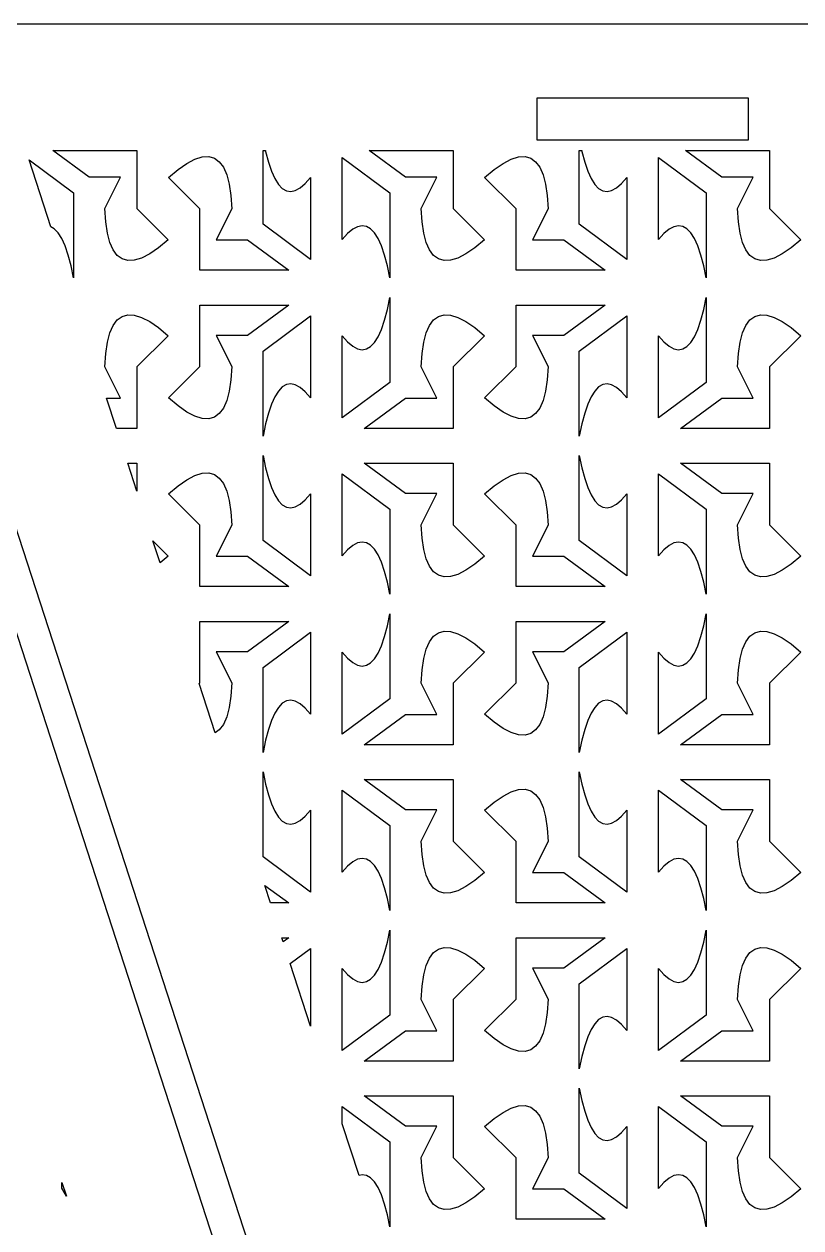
# Model space of a CAD drawing. Header units: metres. Extents: x 20 to 1108, y 20 to 251.
# Drawn here: x 427.1 to 500.8, y 136.7 to 250.8 of the extents above; entities that cross this region are included whole.
import ezdxf

# ---------------------------------------------------------------- set-up
doc = ezdxf.new("R2010")
doc.units = ezdxf.units.M

msp = doc.modelspace()

# ---------------------------------------------------------------- linework, layer by layer
for p, q in [((482.617, 20), (407.617, 250.826)), ((560.772, 250.826), (410.772, 250.826)), ((410.772, 250.826), (485.772, 20.0001)), ((475.772, 239.826), (475.772, 243.826)), ((475.772, 243.826), (495.772, 243.826)), ((495.772, 243.826), (495.772, 239.826)), ((495.772, 239.826), (475.772, 239.826)), ((433.273, 236.302), (429.827, 238.826)), ((429.827, 238.826), (437.786, 238.826)), ((437.786, 238.826), (437.786, 233.338)), ((449.755, 231.835), (449.755, 238.826)), ((449.755, 238.826), (449.979, 238.826)), ((449.979, 238.826), (449.995, 238.753)), ((449.995, 238.753), (450.264, 237.734)), ((463.273, 236.302), (459.827, 238.826)), ((459.827, 238.826), (467.786, 238.826)), ((467.786, 238.826), (467.786, 233.338)), ((479.755, 231.835), (479.755, 238.826)), ((479.755, 238.826), (479.979, 238.826)), ((479.979, 238.826), (479.995, 238.753)), ((479.995, 238.753), (480.264, 237.734)), ((493.272, 236.302), (489.827, 238.826)), ((489.827, 238.826), (497.786, 238.826)), ((497.786, 238.826), (497.786, 233.338)), ((429.635, 231.605), (427.577, 237.941)), ((427.577, 237.941), (431.788, 234.818)), ((441.694, 237.035), (442.537, 237.616)), ((442.537, 237.616), (443.305, 238.013)), ((443.305, 238.013), (443.996, 238.226)), ((443.996, 238.226), (444.611, 238.255)), ((444.611, 238.255), (445.15, 238.101)), ((445.15, 238.101), (445.613, 237.763)), ((445.613, 237.763), (445.999, 237.241)), ((450.264, 237.734), (450.557, 236.871)), ((457.278, 230.388), (457.278, 238.161)), ((457.278, 238.161), (461.788, 234.818)), ((471.694, 237.035), (472.537, 237.616)), ((472.537, 237.616), (473.305, 238.013)), ((473.305, 238.013), (473.996, 238.226)), ((473.996, 238.226), (474.611, 238.255)), ((474.611, 238.255), (475.15, 238.101)), ((475.15, 238.101), (475.613, 237.763)), ((475.613, 237.763), (475.999, 237.241)), ((480.264, 237.734), (480.557, 236.871)), ((487.278, 230.388), (487.278, 238.161)), ((487.278, 238.161), (491.788, 234.818)), ((440.777, 236.273), (441.694, 237.035)), ((445.999, 237.241), (446.311, 236.535)), ((446.311, 236.535), (446.546, 235.645)), ((450.557, 236.871), (450.874, 236.168)), ((470.777, 236.273), (471.694, 237.035)), ((475.999, 237.241), (476.311, 236.535)), ((476.311, 236.535), (476.546, 235.645)), ((480.557, 236.871), (480.874, 236.168)), ((436.237, 236.302), (433.273, 236.302)), ((434.754, 233.339), (436.237, 236.302)), ((443.758, 233.315), (440.777, 236.273)), ((446.546, 235.645), (446.705, 234.571)), ((450.874, 236.168), (451.215, 235.624)), ((451.215, 235.624), (451.58, 235.238)), ((451.58, 235.238), (451.97, 235.013)), ((452.82, 235.039), (453.281, 235.29)), ((453.281, 235.29), (453.764, 235.701)), ((453.764, 235.701), (454.266, 236.265)), ((454.266, 236.265), (454.266, 228.491)), ((466.237, 236.302), (463.273, 236.302)), ((464.754, 233.339), (466.237, 236.302)), ((473.758, 233.315), (470.777, 236.273)), ((476.546, 235.645), (476.705, 234.571)), ((480.874, 236.168), (481.215, 235.624)), ((481.215, 235.624), (481.58, 235.238)), ((481.58, 235.238), (481.97, 235.013)), ((482.82, 235.039), (483.281, 235.29)), ((483.281, 235.29), (483.764, 235.701)), ((483.764, 235.701), (484.266, 236.265)), ((484.266, 236.265), (484.266, 228.491)), ((496.237, 236.302), (493.272, 236.302)), ((494.754, 233.339), (496.237, 236.302)), ((431.788, 234.818), (431.788, 226.748)), ((446.705, 234.571), (446.789, 233.314)), ((451.97, 235.013), (452.382, 234.945)), ((452.382, 234.945), (452.82, 235.039)), ((461.788, 234.818), (461.788, 226.748)), ((476.705, 234.571), (476.789, 233.314)), ((481.97, 235.013), (482.382, 234.945)), ((482.382, 234.945), (482.82, 235.039)), ((491.788, 234.818), (491.788, 226.748)), ((434.838, 232.081), (434.754, 233.339)), ((437.786, 233.338), (440.767, 230.38)), ((443.758, 227.476), (443.758, 233.315)), ((446.789, 233.314), (445.307, 230.351)), ((464.838, 232.081), (464.754, 233.339)), ((467.786, 233.338), (470.767, 230.38)), ((473.758, 227.476), (473.758, 233.315)), ((476.789, 233.314), (475.307, 230.351)), ((494.838, 232.081), (494.754, 233.339)), ((497.786, 233.338), (500.767, 230.38)), ((434.997, 231.008), (434.838, 232.081)), ((454.266, 228.491), (449.755, 231.835)), ((464.997, 231.008), (464.838, 232.081)), ((484.266, 228.491), (479.755, 231.835)), ((494.997, 231.008), (494.838, 232.081)), ((429.963, 231.414), (429.635, 231.605)), ((430.329, 231.028), (429.963, 231.414)), ((430.669, 230.484), (430.329, 231.028)), ((435.233, 230.117), (434.997, 231.008)), ((457.78, 230.951), (457.278, 230.388)), ((458.263, 231.362), (457.78, 230.951)), ((458.724, 231.613), (458.263, 231.362)), ((459.162, 231.707), (458.724, 231.613)), ((459.574, 231.64), (459.162, 231.707)), ((459.963, 231.414), (459.574, 231.64)), ((460.329, 231.028), (459.963, 231.414)), ((460.669, 230.484), (460.329, 231.028)), ((465.233, 230.117), (464.997, 231.008)), ((487.78, 230.951), (487.278, 230.388)), ((488.263, 231.362), (487.78, 230.951)), ((488.724, 231.613), (488.263, 231.362)), ((489.162, 231.707), (488.724, 231.613)), ((489.574, 231.64), (489.162, 231.707)), ((489.963, 231.414), (489.574, 231.64)), ((490.329, 231.028), (489.963, 231.414)), ((490.669, 230.484), (490.329, 231.028)), ((495.233, 230.117), (494.997, 231.008)), ((430.987, 229.781), (430.669, 230.484)), ((431.28, 228.919), (430.987, 229.781)), ((435.544, 229.411), (435.233, 230.117)), ((439.85, 229.617), (439.007, 229.036)), ((440.767, 230.38), (439.85, 229.617)), ((445.307, 230.351), (448.271, 230.351)), ((448.271, 230.351), (452.197, 227.476)), ((460.987, 229.781), (460.669, 230.484)), ((461.28, 228.919), (460.987, 229.781)), ((465.544, 229.411), (465.233, 230.117)), ((469.85, 229.617), (469.007, 229.036)), ((470.767, 230.38), (469.85, 229.617)), ((475.307, 230.351), (478.272, 230.351)), ((478.272, 230.351), (482.197, 227.476)), ((490.987, 229.781), (490.669, 230.484)), ((491.28, 228.919), (490.987, 229.781)), ((495.544, 229.411), (495.233, 230.117)), ((499.85, 229.617), (499.007, 229.036)), ((500.767, 230.38), (499.85, 229.617)), ((431.549, 227.9), (431.28, 228.919)), ((435.931, 228.89), (435.544, 229.411)), ((436.394, 228.552), (435.931, 228.89)), ((436.933, 228.398), (436.394, 228.552)), ((437.548, 228.427), (436.933, 228.398)), ((438.239, 228.64), (437.548, 228.427)), ((439.007, 229.036), (438.239, 228.64)), ((461.549, 227.9), (461.28, 228.919)), ((465.931, 228.89), (465.544, 229.411)), ((466.394, 228.552), (465.931, 228.89)), ((466.933, 228.398), (466.394, 228.552)), ((467.548, 228.427), (466.933, 228.398)), ((468.239, 228.64), (467.548, 228.427)), ((469.007, 229.036), (468.239, 228.64)), ((491.549, 227.9), (491.28, 228.919)), ((495.931, 228.89), (495.544, 229.411)), ((496.394, 228.552), (495.931, 228.89)), ((496.933, 228.398), (496.394, 228.552)), ((497.548, 228.427), (496.933, 228.398)), ((498.239, 228.64), (497.548, 228.427)), ((499.007, 229.036), (498.239, 228.64)), ((431.788, 226.748), (431.549, 227.9)), ((452.197, 227.476), (443.758, 227.476)), ((461.788, 226.748), (461.549, 227.9)), ((482.197, 227.476), (473.758, 227.476)), ((491.788, 226.748), (491.549, 227.9)), ((443.758, 218.338), (443.758, 224.177)), ((443.758, 224.177), (452.197, 224.177)), ((452.197, 224.177), (448.271, 221.302)), ((461.549, 223.753), (461.788, 224.903)), ((461.788, 224.903), (461.788, 216.835)), ((473.758, 218.338), (473.758, 224.177)), ((473.758, 224.177), (482.197, 224.177)), ((482.197, 224.177), (478.272, 221.302)), ((491.549, 223.753), (491.788, 224.903)), ((491.788, 224.903), (491.788, 216.835)), ((435.544, 222.241), (435.931, 222.763)), ((435.931, 222.763), (436.394, 223.101)), ((436.394, 223.101), (436.933, 223.255)), ((436.933, 223.255), (437.548, 223.226)), ((437.548, 223.226), (438.239, 223.013)), ((438.239, 223.013), (439.007, 222.616)), ((449.755, 219.818), (454.266, 223.161)), ((454.266, 223.161), (454.266, 215.388)), ((460.987, 221.871), (461.28, 222.733)), ((461.28, 222.733), (461.549, 223.753)), ((465.544, 222.241), (465.931, 222.763)), ((465.931, 222.763), (466.394, 223.101)), ((466.394, 223.101), (466.933, 223.255)), ((466.933, 223.255), (467.548, 223.226)), ((467.548, 223.226), (468.239, 223.013)), ((468.239, 223.013), (469.007, 222.616)), ((479.755, 219.818), (484.266, 223.161)), ((484.266, 223.161), (484.266, 215.388)), ((490.987, 221.871), (491.28, 222.733)), ((491.28, 222.733), (491.549, 223.753)), ((495.544, 222.241), (495.931, 222.763)), ((495.931, 222.763), (496.394, 223.101)), ((496.394, 223.101), (496.933, 223.255)), ((496.933, 223.255), (497.548, 223.226)), ((497.548, 223.226), (498.239, 223.013)), ((498.239, 223.013), (499.007, 222.616)), ((434.997, 220.646), (435.233, 221.535)), ((435.233, 221.535), (435.544, 222.241)), ((439.007, 222.616), (439.85, 222.035)), ((439.85, 222.035), (440.767, 221.273)), ((460.669, 221.168), (460.987, 221.871)), ((464.997, 220.646), (465.233, 221.535)), ((465.233, 221.535), (465.544, 222.241)), ((469.007, 222.616), (469.85, 222.035)), ((469.85, 222.035), (470.767, 221.273)), ((490.669, 221.168), (490.987, 221.871)), ((494.997, 220.646), (495.233, 221.535)), ((495.233, 221.535), (495.544, 222.241)), ((499.007, 222.616), (499.85, 222.035)), ((499.85, 222.035), (500.767, 221.273)), ((434.838, 219.571), (434.997, 220.646)), ((440.767, 221.273), (437.786, 218.315)), ((448.271, 221.302), (445.307, 221.302)), ((445.307, 221.302), (446.789, 218.339)), ((457.278, 221.265), (457.78, 220.702)), ((457.278, 213.491), (457.278, 221.265)), ((457.78, 220.702), (458.263, 220.29)), ((459.963, 220.238), (460.329, 220.624)), ((460.329, 220.624), (460.669, 221.168)), ((464.838, 219.571), (464.997, 220.646)), ((470.767, 221.273), (467.786, 218.315)), ((478.272, 221.302), (475.307, 221.302)), ((475.307, 221.302), (476.789, 218.339)), ((487.278, 221.265), (487.78, 220.702)), ((487.278, 213.491), (487.278, 221.265)), ((487.78, 220.702), (488.263, 220.29)), ((489.963, 220.238), (490.329, 220.624)), ((490.329, 220.624), (490.669, 221.168)), ((494.838, 219.571), (494.997, 220.646)), ((500.767, 221.273), (497.786, 218.315)), ((434.754, 218.314), (434.838, 219.571)), ((449.755, 211.749), (449.755, 219.818)), ((458.263, 220.29), (458.724, 220.039)), ((458.724, 220.039), (459.162, 219.945)), ((459.162, 219.945), (459.574, 220.013)), ((459.574, 220.013), (459.963, 220.238)), ((464.754, 218.314), (464.838, 219.571)), ((479.755, 211.749), (479.755, 219.818)), ((488.263, 220.29), (488.724, 220.039)), ((488.724, 220.039), (489.162, 219.945)), ((489.162, 219.945), (489.574, 220.013)), ((489.574, 220.013), (489.963, 220.238)), ((494.754, 218.314), (494.838, 219.571)), ((436.237, 215.351), (434.754, 218.314)), ((437.786, 218.315), (437.786, 212.476)), ((440.777, 215.38), (443.758, 218.338)), ((446.789, 218.339), (446.705, 217.081)), ((466.237, 215.351), (464.754, 218.314)), ((467.786, 218.315), (467.786, 212.476)), ((470.777, 215.38), (473.758, 218.338)), ((476.789, 218.339), (476.705, 217.081)), ((496.237, 215.351), (494.754, 218.314)), ((497.786, 218.315), (497.786, 212.476)), ((446.705, 217.081), (446.546, 216.007)), ((476.705, 217.081), (476.546, 216.007)), ((446.546, 216.007), (446.311, 215.117)), ((451.215, 216.028), (450.874, 215.484)), ((451.58, 216.414), (451.215, 216.028)), ((451.97, 216.64), (451.58, 216.414)), ((452.382, 216.707), (451.97, 216.64)), ((452.82, 216.613), (452.382, 216.707)), ((453.281, 216.362), (452.82, 216.613)), ((453.764, 215.95), (453.281, 216.362)), ((454.266, 215.388), (453.764, 215.95)), ((461.788, 216.835), (457.278, 213.491)), ((476.546, 216.007), (476.311, 215.117)), ((481.215, 216.028), (480.874, 215.484)), ((481.58, 216.414), (481.215, 216.028)), ((481.97, 216.64), (481.58, 216.414)), ((482.382, 216.707), (481.97, 216.64)), ((482.82, 216.613), (482.382, 216.707)), ((483.281, 216.362), (482.82, 216.613)), ((483.764, 215.95), (483.281, 216.362)), ((484.266, 215.388), (483.764, 215.95)), ((491.788, 216.835), (487.278, 213.491)), ((435.85, 212.476), (434.916, 215.351)), ((434.916, 215.351), (436.237, 215.351)), ((441.694, 214.617), (440.777, 215.38)), ((446.311, 215.117), (445.999, 214.411)), ((450.557, 214.781), (450.264, 213.92)), ((450.874, 215.484), (450.557, 214.781)), ((459.347, 212.476), (463.273, 215.351)), ((463.273, 215.351), (466.237, 215.351)), ((471.694, 214.617), (470.777, 215.38)), ((476.311, 215.117), (475.999, 214.411)), ((480.557, 214.781), (480.264, 213.92)), ((480.874, 215.484), (480.557, 214.781)), ((489.347, 212.476), (493.272, 215.351)), ((493.272, 215.351), (496.237, 215.351)), ((442.537, 214.036), (441.694, 214.617)), ((443.305, 213.64), (442.537, 214.036)), ((443.996, 213.427), (443.305, 213.64)), ((445.15, 213.552), (444.611, 213.398)), ((445.613, 213.89), (445.15, 213.552)), ((445.999, 214.411), (445.613, 213.89)), ((450.264, 213.92), (449.995, 212.9)), ((472.537, 214.036), (471.694, 214.617)), ((473.305, 213.64), (472.537, 214.036)), ((473.996, 213.427), (473.305, 213.64)), ((475.15, 213.552), (474.611, 213.398)), ((475.613, 213.89), (475.15, 213.552)), ((475.999, 214.411), (475.613, 213.89)), ((480.264, 213.92), (479.995, 212.9)), ((437.786, 212.476), (435.85, 212.476)), ((444.611, 213.398), (443.996, 213.427)), ((449.995, 212.9), (449.755, 211.749)), ((467.786, 212.476), (459.347, 212.476)), ((474.611, 213.398), (473.996, 213.427)), ((479.995, 212.9), (479.755, 211.749)), ((497.786, 212.476), (489.347, 212.476)), ((436.922, 209.177), (437.786, 209.177)), ((437.786, 206.519), (436.922, 209.177)), ((437.786, 209.177), (437.786, 206.519)), ((449.755, 201.835), (449.755, 209.904)), ((449.755, 209.904), (449.995, 208.753)), ((463.273, 206.302), (459.347, 209.177)), ((459.347, 209.177), (467.786, 209.177)), ((467.786, 209.177), (467.786, 203.338)), ((479.755, 201.835), (479.755, 209.904)), ((479.755, 209.904), (479.995, 208.753)), ((493.272, 206.302), (489.347, 209.177)), ((489.347, 209.177), (497.786, 209.177)), ((497.786, 209.177), (497.786, 203.338)), ((442.537, 207.616), (443.305, 208.013)), ((443.305, 208.013), (443.996, 208.226)), ((443.996, 208.226), (444.611, 208.255)), ((444.611, 208.255), (445.15, 208.101)), ((445.15, 208.101), (445.613, 207.763)), ((449.995, 208.753), (450.264, 207.734)), ((457.278, 200.388), (457.278, 208.161)), ((457.278, 208.161), (461.788, 204.818)), ((472.537, 207.616), (473.305, 208.013)), ((473.305, 208.013), (473.996, 208.226)), ((473.996, 208.226), (474.611, 208.255)), ((474.611, 208.255), (475.15, 208.101)), ((475.15, 208.101), (475.613, 207.763)), ((479.995, 208.753), (480.264, 207.734)), ((487.278, 200.388), (487.278, 208.161)), ((487.278, 208.161), (491.788, 204.818)), ((440.777, 206.273), (441.694, 207.035)), ((441.694, 207.035), (442.537, 207.616)), ((445.613, 207.763), (445.999, 207.241)), ((445.999, 207.241), (446.311, 206.535)), ((450.264, 207.734), (450.557, 206.871)), ((450.557, 206.871), (450.874, 206.168)), ((470.777, 206.273), (471.694, 207.035)), ((471.694, 207.035), (472.537, 207.616)), ((475.613, 207.763), (475.999, 207.241)), ((475.999, 207.241), (476.311, 206.535)), ((480.264, 207.734), (480.557, 206.871)), ((480.557, 206.871), (480.874, 206.168)), ((443.758, 203.315), (440.777, 206.273)), ((446.311, 206.535), (446.546, 205.645)), ((446.546, 205.645), (446.705, 204.571)), ((450.874, 206.168), (451.215, 205.624)), ((451.215, 205.624), (451.58, 205.238)), ((453.281, 205.29), (453.764, 205.701)), ((453.764, 205.701), (454.266, 206.265)), ((454.266, 206.265), (454.266, 198.491)), ((466.237, 206.302), (463.273, 206.302)), ((464.754, 203.339), (466.237, 206.302)), ((473.758, 203.315), (470.777, 206.273)), ((476.311, 206.535), (476.546, 205.645)), ((476.546, 205.645), (476.705, 204.571)), ((480.874, 206.168), (481.215, 205.624)), ((481.215, 205.624), (481.58, 205.238)), ((483.281, 205.29), (483.764, 205.701)), ((483.764, 205.701), (484.266, 206.265)), ((484.266, 206.265), (484.266, 198.491)), ((496.237, 206.302), (493.272, 206.302)), ((494.754, 203.339), (496.237, 206.302)), ((446.705, 204.571), (446.789, 203.314)), ((451.58, 205.238), (451.97, 205.013)), ((451.97, 205.013), (452.382, 204.945)), ((452.382, 204.945), (452.82, 205.039)), ((452.82, 205.039), (453.281, 205.29)), ((461.788, 204.818), (461.788, 196.748)), ((476.705, 204.571), (476.789, 203.314)), ((481.58, 205.238), (481.97, 205.013)), ((481.97, 205.013), (482.382, 204.945)), ((482.382, 204.945), (482.82, 205.039)), ((482.82, 205.039), (483.281, 205.29)), ((491.788, 204.818), (491.788, 196.748)), ((443.758, 197.476), (443.758, 203.315)), ((446.789, 203.314), (445.307, 200.351)), ((464.838, 202.081), (464.754, 203.339)), ((467.786, 203.338), (470.767, 200.38)), ((473.758, 197.476), (473.758, 203.315)), ((476.789, 203.314), (475.307, 200.351)), ((494.838, 202.081), (494.754, 203.339)), ((497.786, 203.338), (500.767, 200.38)), ((464.997, 201.008), (464.838, 202.081)), ((494.997, 201.008), (494.838, 202.081)), ((439.311, 201.824), (440.767, 200.38)), ((439.991, 199.734), (439.311, 201.824)), ((454.266, 198.491), (449.755, 201.835)), ((457.78, 200.951), (457.278, 200.388)), ((458.263, 201.362), (457.78, 200.951)), ((458.724, 201.613), (458.263, 201.362)), ((459.162, 201.707), (458.724, 201.613)), ((459.574, 201.64), (459.162, 201.707)), ((459.963, 201.414), (459.574, 201.64)), ((460.329, 201.028), (459.963, 201.414)), ((460.669, 200.484), (460.329, 201.028)), ((465.233, 200.117), (464.997, 201.008)), ((484.266, 198.491), (479.755, 201.835)), ((487.78, 200.951), (487.278, 200.388)), ((488.263, 201.362), (487.78, 200.951)), ((488.724, 201.613), (488.263, 201.362)), ((489.162, 201.707), (488.724, 201.613)), ((489.574, 201.64), (489.162, 201.707)), ((489.963, 201.414), (489.574, 201.64)), ((490.329, 201.028), (489.963, 201.414)), ((490.669, 200.484), (490.329, 201.028)), ((495.233, 200.117), (494.997, 201.008)), ((440.767, 200.38), (439.991, 199.734)), ((445.307, 200.351), (448.271, 200.351)), ((448.271, 200.351), (452.197, 197.476)), ((460.987, 199.781), (460.669, 200.484)), ((465.544, 199.411), (465.233, 200.117)), ((470.767, 200.38), (469.85, 199.617)), ((475.307, 200.351), (478.272, 200.351)), ((478.272, 200.351), (482.197, 197.476)), ((490.987, 199.781), (490.669, 200.484)), ((495.544, 199.411), (495.233, 200.117)), ((500.767, 200.38), (499.85, 199.617)), ((461.28, 198.919), (460.987, 199.781)), ((461.549, 197.9), (461.28, 198.919)), ((465.931, 198.89), (465.544, 199.411)), ((466.394, 198.552), (465.931, 198.89)), ((469.007, 199.036), (468.239, 198.64)), ((469.85, 199.617), (469.007, 199.036)), ((491.28, 198.919), (490.987, 199.781)), ((491.549, 197.9), (491.28, 198.919)), ((495.931, 198.89), (495.544, 199.411)), ((496.394, 198.552), (495.931, 198.89)), ((499.007, 199.036), (498.239, 198.64)), ((499.85, 199.617), (499.007, 199.036)), ((461.788, 196.748), (461.549, 197.9)), ((466.933, 198.398), (466.394, 198.552)), ((467.548, 198.427), (466.933, 198.398)), ((468.239, 198.64), (467.548, 198.427)), ((491.788, 196.748), (491.549, 197.9)), ((496.933, 198.398), (496.394, 198.552)), ((497.548, 198.427), (496.933, 198.398)), ((498.239, 198.64), (497.548, 198.427)), ((452.197, 197.476), (443.758, 197.476)), ((482.197, 197.476), (473.758, 197.476)), ((443.758, 188.338), (443.758, 194.177)), ((443.758, 194.177), (452.197, 194.177)), ((452.197, 194.177), (448.271, 191.302)), ((461.549, 193.753), (461.788, 194.903)), ((461.788, 194.903), (461.788, 186.835)), ((473.758, 188.338), (473.758, 194.177)), ((473.758, 194.177), (482.197, 194.177)), ((482.197, 194.177), (478.272, 191.302)), ((491.549, 193.753), (491.788, 194.903)), ((491.788, 194.903), (491.788, 186.835)), ((449.755, 189.818), (454.266, 193.161)), ((454.266, 193.161), (454.266, 185.388)), ((461.28, 192.733), (461.549, 193.753)), ((465.931, 192.763), (466.394, 193.101)), ((466.394, 193.101), (466.933, 193.255)), ((466.933, 193.255), (467.548, 193.226)), ((467.548, 193.226), (468.239, 193.013)), ((468.239, 193.013), (469.007, 192.616)), ((479.755, 189.818), (484.266, 193.161)), ((484.266, 193.161), (484.266, 185.388)), ((491.28, 192.733), (491.549, 193.753)), ((495.931, 192.763), (496.394, 193.101)), ((496.394, 193.101), (496.933, 193.255)), ((496.933, 193.255), (497.548, 193.226)), ((497.548, 193.226), (498.239, 193.013)), ((498.239, 193.013), (499.007, 192.616)), ((460.669, 191.168), (460.987, 191.871)), ((460.987, 191.871), (461.28, 192.733)), ((465.233, 191.535), (465.544, 192.241)), ((465.544, 192.241), (465.931, 192.763)), ((469.007, 192.616), (469.85, 192.035)), ((469.85, 192.035), (470.767, 191.273)), ((490.669, 191.168), (490.987, 191.871)), ((490.987, 191.871), (491.28, 192.733)), ((495.233, 191.535), (495.544, 192.241)), ((495.544, 192.241), (495.931, 192.763)), ((499.007, 192.616), (499.85, 192.035)), ((499.85, 192.035), (500.767, 191.273)), ((448.271, 191.302), (445.307, 191.302)), ((445.307, 191.302), (446.789, 188.339)), ((457.278, 191.265), (457.78, 190.702)), ((457.278, 183.491), (457.278, 191.265)), ((457.78, 190.702), (458.263, 190.29)), ((460.329, 190.624), (460.669, 191.168)), ((464.997, 190.646), (465.233, 191.535)), ((470.767, 191.273), (467.786, 188.315)), ((478.272, 191.302), (475.307, 191.302)), ((475.307, 191.302), (476.789, 188.339)), ((487.278, 191.265), (487.78, 190.702)), ((487.278, 183.491), (487.278, 191.265)), ((487.78, 190.702), (488.263, 190.29)), ((490.329, 190.624), (490.669, 191.168)), ((494.997, 190.646), (495.233, 191.535)), ((500.767, 191.273), (497.786, 188.315)), ((449.755, 181.749), (449.755, 189.818)), ((458.263, 190.29), (458.724, 190.039)), ((458.724, 190.039), (459.162, 189.945)), ((459.162, 189.945), (459.574, 190.013)), ((459.574, 190.013), (459.963, 190.238)), ((459.963, 190.238), (460.329, 190.624)), ((464.754, 188.314), (464.838, 189.571)), ((464.838, 189.571), (464.997, 190.646)), ((479.755, 181.749), (479.755, 189.818)), ((488.263, 190.29), (488.724, 190.039)), ((488.724, 190.039), (489.162, 189.945)), ((489.162, 189.945), (489.574, 190.013)), ((489.574, 190.013), (489.963, 190.238)), ((489.963, 190.238), (490.329, 190.624)), ((494.754, 188.314), (494.838, 189.571)), ((494.838, 189.571), (494.997, 190.646)), ((443.709, 188.289), (443.758, 188.338)), ((445.229, 183.61), (443.709, 188.289)), ((446.789, 188.339), (446.705, 187.081)), ((466.237, 185.351), (464.754, 188.314)), ((467.786, 188.315), (467.786, 182.476)), ((470.777, 185.38), (473.758, 188.338)), ((476.789, 188.339), (476.705, 187.081)), ((496.237, 185.351), (494.754, 188.314)), ((497.786, 188.315), (497.786, 182.476)), ((446.705, 187.081), (446.546, 186.007)), ((451.58, 186.414), (451.215, 186.028)), ((451.97, 186.64), (451.58, 186.414)), ((452.382, 186.707), (451.97, 186.64)), ((452.82, 186.613), (452.382, 186.707)), ((453.281, 186.362), (452.82, 186.613)), ((453.764, 185.95), (453.281, 186.362)), ((461.788, 186.835), (457.278, 183.491)), ((476.705, 187.081), (476.546, 186.007)), ((481.58, 186.414), (481.215, 186.028)), ((481.97, 186.64), (481.58, 186.414)), ((482.382, 186.707), (481.97, 186.64)), ((482.82, 186.613), (482.382, 186.707)), ((483.281, 186.362), (482.82, 186.613)), ((483.764, 185.95), (483.281, 186.362)), ((491.788, 186.835), (487.278, 183.491)), ((446.311, 185.117), (445.999, 184.411)), ((446.546, 186.007), (446.311, 185.117)), ((450.874, 185.484), (450.557, 184.781)), ((451.215, 186.028), (450.874, 185.484)), ((454.266, 185.388), (453.764, 185.95)), ((459.347, 182.476), (463.273, 185.351)), ((463.273, 185.351), (466.237, 185.351)), ((471.694, 184.617), (470.777, 185.38)), ((476.311, 185.117), (475.999, 184.411)), ((476.546, 186.007), (476.311, 185.117)), ((480.874, 185.484), (480.557, 184.781)), ((481.215, 186.028), (480.874, 185.484)), ((484.266, 185.388), (483.764, 185.95)), ((489.347, 182.476), (493.272, 185.351)), ((493.272, 185.351), (496.237, 185.351)), ((445.613, 183.89), (445.229, 183.61)), ((445.999, 184.411), (445.613, 183.89)), ((450.264, 183.92), (449.995, 182.9)), ((450.557, 184.781), (450.264, 183.92)), ((472.537, 184.036), (471.694, 184.617)), ((473.305, 183.64), (472.537, 184.036)), ((475.613, 183.89), (475.15, 183.552)), ((475.999, 184.411), (475.613, 183.89)), ((480.264, 183.92), (479.995, 182.9)), ((480.557, 184.781), (480.264, 183.92)), ((449.995, 182.9), (449.755, 181.749)), ((473.996, 183.427), (473.305, 183.64)), ((474.611, 183.398), (473.996, 183.427)), ((475.15, 183.552), (474.611, 183.398)), ((479.995, 182.9), (479.755, 181.749)), ((467.786, 182.476), (459.347, 182.476)), ((497.786, 182.476), (489.347, 182.476)), ((449.755, 171.835), (449.755, 179.904)), ((449.755, 179.904), (449.995, 178.753)), ((479.755, 171.835), (479.755, 179.904)), ((479.755, 179.904), (479.995, 178.753)), ((449.995, 178.753), (450.264, 177.734)), ((457.278, 170.388), (457.278, 178.161)), ((457.278, 178.161), (461.788, 174.818)), ((463.273, 176.302), (459.347, 179.177)), ((459.347, 179.177), (467.786, 179.177)), ((467.786, 179.177), (467.786, 173.338)), ((473.305, 178.013), (473.996, 178.226)), ((473.996, 178.226), (474.611, 178.255)), ((474.611, 178.255), (475.15, 178.101)), ((479.995, 178.753), (480.264, 177.734)), ((487.278, 170.388), (487.278, 178.161)), ((487.278, 178.161), (491.788, 174.818)), ((493.272, 176.302), (489.347, 179.177)), ((489.347, 179.177), (497.786, 179.177)), ((497.786, 179.177), (497.786, 173.338)), ((450.264, 177.734), (450.557, 176.871)), ((470.777, 176.273), (471.694, 177.035)), ((471.694, 177.035), (472.537, 177.616)), ((472.537, 177.616), (473.305, 178.013)), ((475.15, 178.101), (475.613, 177.763)), ((475.613, 177.763), (475.999, 177.241)), ((475.999, 177.241), (476.311, 176.535)), ((480.264, 177.734), (480.557, 176.871)), ((450.557, 176.871), (450.874, 176.168)), ((450.874, 176.168), (451.215, 175.624)), ((453.764, 175.701), (454.266, 176.265)), ((454.266, 176.265), (454.266, 168.491)), ((466.237, 176.302), (463.273, 176.302)), ((464.754, 173.339), (466.237, 176.302)), ((473.758, 173.315), (470.777, 176.273)), ((476.311, 176.535), (476.546, 175.645)), ((480.557, 176.871), (480.874, 176.168)), ((480.874, 176.168), (481.215, 175.624)), ((483.764, 175.701), (484.266, 176.265)), ((484.266, 176.265), (484.266, 168.491)), ((496.237, 176.302), (493.272, 176.302)), ((494.754, 173.339), (496.237, 176.302)), ((451.215, 175.624), (451.58, 175.238)), ((451.58, 175.238), (451.97, 175.013)), ((451.97, 175.013), (452.382, 174.945)), ((452.382, 174.945), (452.82, 175.039)), ((452.82, 175.039), (453.281, 175.29)), ((453.281, 175.29), (453.764, 175.701)), ((461.788, 174.818), (461.788, 166.748)), ((476.546, 175.645), (476.705, 174.571)), ((481.215, 175.624), (481.58, 175.238)), ((481.58, 175.238), (481.97, 175.013)), ((481.97, 175.013), (482.382, 174.945)), ((482.382, 174.945), (482.82, 175.039)), ((482.82, 175.039), (483.281, 175.29)), ((483.281, 175.29), (483.764, 175.701)), ((491.788, 174.818), (491.788, 166.748)), ((476.705, 174.571), (476.789, 173.314)), ((464.838, 172.081), (464.754, 173.339)), ((467.786, 173.338), (470.767, 170.38)), ((473.758, 167.476), (473.758, 173.315)), ((476.789, 173.314), (475.307, 170.351)), ((494.838, 172.081), (494.754, 173.339)), ((497.786, 173.338), (500.767, 170.38)), ((454.266, 168.491), (449.755, 171.835)), ((458.263, 171.362), (457.78, 170.951)), ((458.724, 171.613), (458.263, 171.362)), ((459.162, 171.707), (458.724, 171.613)), ((459.574, 171.64), (459.162, 171.707)), ((459.963, 171.414), (459.574, 171.64)), ((460.329, 171.028), (459.963, 171.414)), ((464.997, 171.008), (464.838, 172.081)), ((484.266, 168.491), (479.755, 171.835)), ((488.263, 171.362), (487.78, 170.951)), ((488.724, 171.613), (488.263, 171.362)), ((489.162, 171.707), (488.724, 171.613)), ((489.574, 171.64), (489.162, 171.707)), ((489.963, 171.414), (489.574, 171.64)), ((490.329, 171.028), (489.963, 171.414)), ((494.997, 171.008), (494.838, 172.081)), ((457.78, 170.951), (457.278, 170.388)), ((460.669, 170.484), (460.329, 171.028)), ((460.987, 169.781), (460.669, 170.484)), ((465.233, 170.117), (464.997, 171.008)), ((465.544, 169.411), (465.233, 170.117)), ((470.767, 170.38), (469.85, 169.617)), ((475.307, 170.351), (478.272, 170.351)), ((478.272, 170.351), (482.197, 167.476)), ((487.78, 170.951), (487.278, 170.388)), ((490.669, 170.484), (490.329, 171.028)), ((490.987, 169.781), (490.669, 170.484)), ((495.233, 170.117), (494.997, 171.008)), ((495.544, 169.411), (495.233, 170.117)), ((500.767, 170.38), (499.85, 169.617)), ((450.472, 167.476), (449.933, 169.134)), ((449.933, 169.134), (452.197, 167.476)), ((461.28, 168.919), (460.987, 169.781)), ((465.931, 168.89), (465.544, 169.411)), ((469.007, 169.036), (468.239, 168.64)), ((469.85, 169.617), (469.007, 169.036)), ((491.28, 168.919), (490.987, 169.781)), ((495.931, 168.89), (495.544, 169.411)), ((499.007, 169.036), (498.239, 168.64)), ((499.85, 169.617), (499.007, 169.036)), ((461.549, 167.9), (461.28, 168.919)), ((461.788, 166.748), (461.549, 167.9)), ((466.394, 168.552), (465.931, 168.89)), ((466.933, 168.398), (466.394, 168.552)), ((467.548, 168.427), (466.933, 168.398)), ((468.239, 168.64), (467.548, 168.427)), ((491.549, 167.9), (491.28, 168.919)), ((491.788, 166.748), (491.549, 167.9)), ((496.394, 168.552), (495.931, 168.89)), ((496.933, 168.398), (496.394, 168.552)), ((497.548, 168.427), (496.933, 168.398)), ((498.239, 168.64), (497.548, 168.427)), ((452.197, 167.476), (450.472, 167.476)), ((482.197, 167.476), (473.758, 167.476)), ((461.549, 163.753), (461.788, 164.903)), ((461.788, 164.903), (461.788, 156.835)), ((491.549, 163.753), (491.788, 164.903)), ((491.788, 164.903), (491.788, 156.835)), ((451.543, 164.177), (452.197, 164.177)), ((451.669, 163.791), (451.543, 164.177)), ((452.197, 164.177), (451.669, 163.791)), ((461.28, 162.733), (461.549, 163.753)), ((473.758, 158.338), (473.758, 164.177)), ((473.758, 164.177), (482.197, 164.177)), ((482.197, 164.177), (478.272, 161.302)), ((491.28, 162.733), (491.549, 163.753)), ((452.337, 161.733), (454.266, 163.161)), ((454.266, 163.161), (454.266, 155.799)), ((460.987, 161.871), (461.28, 162.733)), ((465.233, 161.535), (465.544, 162.241)), ((465.544, 162.241), (465.931, 162.763)), ((465.931, 162.763), (466.394, 163.101)), ((466.394, 163.101), (466.933, 163.255)), ((466.933, 163.255), (467.548, 163.226)), ((467.548, 163.226), (468.239, 163.013)), ((468.239, 163.013), (469.007, 162.616)), ((469.007, 162.616), (469.85, 162.035)), ((479.755, 159.818), (484.266, 163.161)), ((484.266, 163.161), (484.266, 155.388)), ((490.987, 161.871), (491.28, 162.733)), ((495.233, 161.535), (495.544, 162.241)), ((495.544, 162.241), (495.931, 162.763)), ((495.931, 162.763), (496.394, 163.101)), ((496.394, 163.101), (496.933, 163.255)), ((496.933, 163.255), (497.548, 163.226)), ((497.548, 163.226), (498.239, 163.013)), ((498.239, 163.013), (499.007, 162.616)), ((499.007, 162.616), (499.85, 162.035)), ((454.266, 155.799), (452.337, 161.733)), ((457.278, 161.265), (457.78, 160.702)), ((457.278, 153.491), (457.278, 161.265)), ((460.329, 160.624), (460.669, 161.168)), ((460.669, 161.168), (460.987, 161.871)), ((464.997, 160.646), (465.233, 161.535)), ((470.767, 161.273), (467.786, 158.315)), ((469.85, 162.035), (470.767, 161.273)), ((478.272, 161.302), (475.307, 161.302)), ((475.307, 161.302), (476.789, 158.339)), ((487.278, 161.265), (487.78, 160.702)), ((487.278, 153.491), (487.278, 161.265)), ((490.329, 160.624), (490.669, 161.168)), ((490.669, 161.168), (490.987, 161.871)), ((494.997, 160.646), (495.233, 161.535)), ((500.767, 161.273), (497.786, 158.315)), ((499.85, 162.035), (500.767, 161.273)), ((457.78, 160.702), (458.263, 160.29)), ((458.263, 160.29), (458.724, 160.039)), ((458.724, 160.039), (459.162, 159.945)), ((459.162, 159.945), (459.574, 160.013)), ((459.574, 160.013), (459.963, 160.238)), ((459.963, 160.238), (460.329, 160.624)), ((464.838, 159.571), (464.997, 160.646)), ((487.78, 160.702), (488.263, 160.29)), ((488.263, 160.29), (488.724, 160.039)), ((488.724, 160.039), (489.162, 159.945)), ((489.162, 159.945), (489.574, 160.013)), ((489.574, 160.013), (489.963, 160.238)), ((489.963, 160.238), (490.329, 160.624)), ((494.838, 159.571), (494.997, 160.646)), ((464.754, 158.314), (464.838, 159.571)), ((479.755, 151.749), (479.755, 159.818)), ((494.754, 158.314), (494.838, 159.571)), ((466.237, 155.351), (464.754, 158.314)), ((467.786, 158.315), (467.786, 152.476)), ((470.777, 155.38), (473.758, 158.338)), ((476.789, 158.339), (476.705, 157.081)), ((496.237, 155.351), (494.754, 158.314)), ((497.786, 158.315), (497.786, 152.476)), ((461.788, 156.835), (457.278, 153.491)), ((476.705, 157.081), (476.546, 156.007)), ((481.58, 156.414), (481.215, 156.028)), ((481.97, 156.64), (481.58, 156.414)), ((482.382, 156.707), (481.97, 156.64)), ((482.82, 156.613), (482.382, 156.707)), ((483.281, 156.362), (482.82, 156.613)), ((491.788, 156.835), (487.278, 153.491)), ((459.347, 152.476), (463.273, 155.351)), ((463.273, 155.351), (466.237, 155.351)), ((471.694, 154.617), (470.777, 155.38)), ((476.546, 156.007), (476.311, 155.117)), ((480.874, 155.484), (480.557, 154.781)), ((481.215, 156.028), (480.874, 155.484)), ((483.764, 155.95), (483.281, 156.362)), ((484.266, 155.388), (483.764, 155.95)), ((489.347, 152.476), (493.272, 155.351)), ((493.272, 155.351), (496.237, 155.351)), ((472.537, 154.036), (471.694, 154.617)), ((475.999, 154.411), (475.613, 153.89)), ((476.311, 155.117), (475.999, 154.411)), ((480.557, 154.781), (480.264, 153.92)), ((473.305, 153.64), (472.537, 154.036)), ((473.996, 153.427), (473.305, 153.64)), ((474.611, 153.398), (473.996, 153.427)), ((475.15, 153.552), (474.611, 153.398)), ((475.613, 153.89), (475.15, 153.552)), ((480.264, 153.92), (479.995, 152.9)), ((467.786, 152.476), (459.347, 152.476)), ((479.995, 152.9), (479.755, 151.749)), ((497.786, 152.476), (489.347, 152.476)), ((479.755, 141.835), (479.755, 149.904)), ((479.755, 149.904), (479.995, 148.753)), ((463.273, 146.301), (459.347, 149.177)), ((459.347, 149.177), (467.786, 149.177)), ((467.786, 149.177), (467.786, 143.337)), ((479.995, 148.753), (480.264, 147.734)), ((493.272, 146.301), (489.347, 149.177)), ((489.347, 149.177), (497.786, 149.177)), ((497.786, 149.177), (497.786, 143.337)), ((457.278, 146.528), (457.278, 148.161)), ((457.278, 148.161), (461.788, 144.818)), ((471.694, 147.035), (472.537, 147.616)), ((472.537, 147.616), (473.305, 148.013)), ((473.305, 148.013), (473.996, 148.226)), ((473.996, 148.226), (474.611, 148.255)), ((474.611, 148.255), (475.15, 148.101)), ((475.15, 148.101), (475.613, 147.762)), ((475.613, 147.762), (475.999, 147.241)), ((480.264, 147.734), (480.557, 146.871)), ((487.278, 140.387), (487.278, 148.161)), ((487.278, 148.161), (491.788, 144.818)), ((458.865, 141.644), (457.278, 146.528)), ((466.237, 146.301), (463.273, 146.301)), ((464.754, 143.338), (466.237, 146.301)), ((470.777, 146.274), (471.694, 147.035)), ((473.758, 143.316), (470.777, 146.274)), ((475.999, 147.241), (476.311, 146.534)), ((476.311, 146.534), (476.546, 145.646)), ((480.557, 146.871), (480.874, 146.168)), ((480.874, 146.168), (481.215, 145.624)), ((483.764, 145.701), (484.266, 146.266)), ((484.266, 146.266), (484.266, 138.491)), ((496.237, 146.301), (493.272, 146.301)), ((494.754, 143.338), (496.237, 146.301)), ((476.546, 145.646), (476.705, 144.571)), ((481.215, 145.624), (481.58, 145.239)), ((481.58, 145.239), (481.97, 145.012)), ((481.97, 145.012), (482.382, 144.946)), ((482.382, 144.946), (482.82, 145.038)), ((482.82, 145.038), (483.281, 145.29)), ((483.281, 145.29), (483.764, 145.701)), ((461.788, 144.818), (461.788, 136.748)), ((476.705, 144.571), (476.789, 143.315)), ((491.788, 144.818), (491.788, 136.748)), ((464.838, 142.081), (464.754, 143.338)), ((467.786, 143.337), (470.767, 140.379)), ((473.758, 137.476), (473.758, 143.316)), ((476.789, 143.315), (475.307, 140.352)), ((494.838, 142.081), (494.754, 143.338)), ((497.786, 143.337), (500.767, 140.379)), ((459.162, 141.706), (458.865, 141.644)), ((459.574, 141.641), (459.162, 141.706)), ((459.963, 141.413), (459.574, 141.641)), ((464.997, 141.007), (464.838, 142.081)), ((484.266, 138.491), (479.755, 141.835)), ((488.724, 141.614), (488.263, 141.362)), ((489.162, 141.706), (488.724, 141.614)), ((489.574, 141.641), (489.162, 141.706)), ((489.963, 141.413), (489.574, 141.641)), ((494.997, 141.007), (494.838, 142.081)), ((430.672, 140.441), (430.691, 140.98)), ((431.116, 139.674), (430.672, 140.441)), ((430.691, 140.98), (431.116, 139.674)), ((460.329, 141.028), (459.963, 141.413)), ((460.669, 140.484), (460.329, 141.028)), ((460.987, 139.781), (460.669, 140.484)), ((465.233, 140.118), (464.997, 141.007)), ((487.78, 140.951), (487.278, 140.387)), ((488.263, 141.362), (487.78, 140.951)), ((490.329, 141.028), (489.963, 141.413)), ((490.669, 140.484), (490.329, 141.028)), ((490.987, 139.781), (490.669, 140.484)), ((495.233, 140.118), (494.997, 141.007)), ((461.28, 138.919), (460.987, 139.781)), ((465.544, 139.411), (465.233, 140.118)), ((465.931, 138.891), (465.544, 139.411)), ((469.85, 139.617), (469.007, 139.036)), ((470.767, 140.379), (469.85, 139.617)), ((475.307, 140.352), (478.272, 140.352)), ((478.272, 140.352), (482.197, 137.476)), ((491.28, 138.919), (490.987, 139.781)), ((495.544, 139.411), (495.233, 140.118)), ((495.931, 138.891), (495.544, 139.411)), ((499.85, 139.617), (499.007, 139.036)), ((500.767, 140.379), (499.85, 139.617)), ((461.549, 137.9), (461.28, 138.919)), ((466.394, 138.552), (465.931, 138.891)), ((466.933, 138.398), (466.394, 138.552)), ((467.548, 138.427), (466.933, 138.398)), ((468.239, 138.64), (467.548, 138.427)), ((469.007, 139.036), (468.239, 138.64)), ((491.549, 137.9), (491.28, 138.919)), ((496.394, 138.552), (495.931, 138.891)), ((496.933, 138.398), (496.394, 138.552)), ((497.548, 138.427), (496.933, 138.398)), ((498.239, 138.64), (497.548, 138.427)), ((499.007, 139.036), (498.239, 138.64)), ((461.788, 136.748), (461.549, 137.9)), ((482.197, 137.476), (473.758, 137.476)), ((491.788, 136.748), (491.549, 137.9))]:
    msp.add_line(p, q)

doc.saveas('drawing.dxf')
